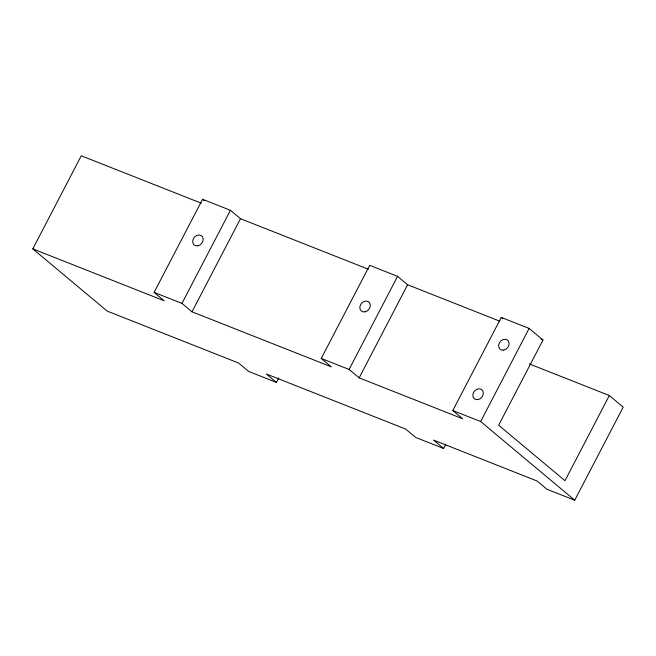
<?xml version="1.0" encoding="UTF-8"?>
<svg xmlns="http://www.w3.org/2000/svg" width="656" height="656" viewBox="0 0 656 656"><rect width="100%" height="100%" fill="white"/><g stroke="black" fill="none" stroke-linecap="round" stroke-linejoin="round"><path stroke-width="0.98" d="M278.792 377.905L276.438 382.423L248.583 371.419L238.53 363.006L107.174 311.092L32.8 248.878L81.27 155.775L201.203 203.171M32.8 248.878L164.156 300.792L154.111 292.387L202.573 199.276L230.428 210.289L240.481 218.694L368.393 269.247M499.724 321.153L407.614 284.753L397.569 276.348L369.713 265.336L321.243 358.447L331.296 366.852L192.011 311.805L181.966 303.4L230.428 210.289M192.011 311.805L240.481 218.694M529.285 363.883L609.334 395.519L564.988 480.7L498.65 425.211L542.996 340.029L529.121 328.426L501.266 317.422L452.804 410.525L462.652 418.766L359.152 377.856L349.099 369.451L397.569 276.348M359.152 377.856L407.614 284.753M276.438 382.423L266.385 374.018L405.67 429.065L415.715 437.47L443.571 448.483L445.457 444.866M609.334 395.519L623.2 407.122L574.73 500.225L480.659 421.537L529.121 328.426M541.093 339.275L542.996 340.029M154.111 292.387L181.966 303.4M321.243 358.447L349.099 369.451M452.804 410.525L480.659 421.537M574.73 500.225L546.874 489.22L537.026 480.979L433.526 440.069L443.571 448.483M501.266 317.422L502.783 318.685M202.573 199.276L204.123 200.572M197.882 245.795A5.871 4.789 -50.1 0 0 202.524 236.873A5.871 4.789 -50.1 0 0 193.413 238.653A5.871 4.789 -50.1 0 0 197.882 245.795M365.015 311.854A5.871 4.789 -50.1 0 0 369.664 302.933A5.871 4.789 -50.1 0 0 360.546 304.712A5.871 4.789 -50.1 0 0 365.015 311.854M503.792 350.066A5.871 4.789 -50.1 0 0 508.441 341.145A5.871 4.789 -50.1 0 0 499.331 342.924A5.871 4.789 -50.1 0 0 503.792 350.066M478.011 399.594A5.871 4.789 -50.1 0 0 482.66 390.673A5.871 4.789 -50.1 0 0 473.55 392.452A5.871 4.789 -50.1 0 0 478.011 399.594"/></g></svg>
